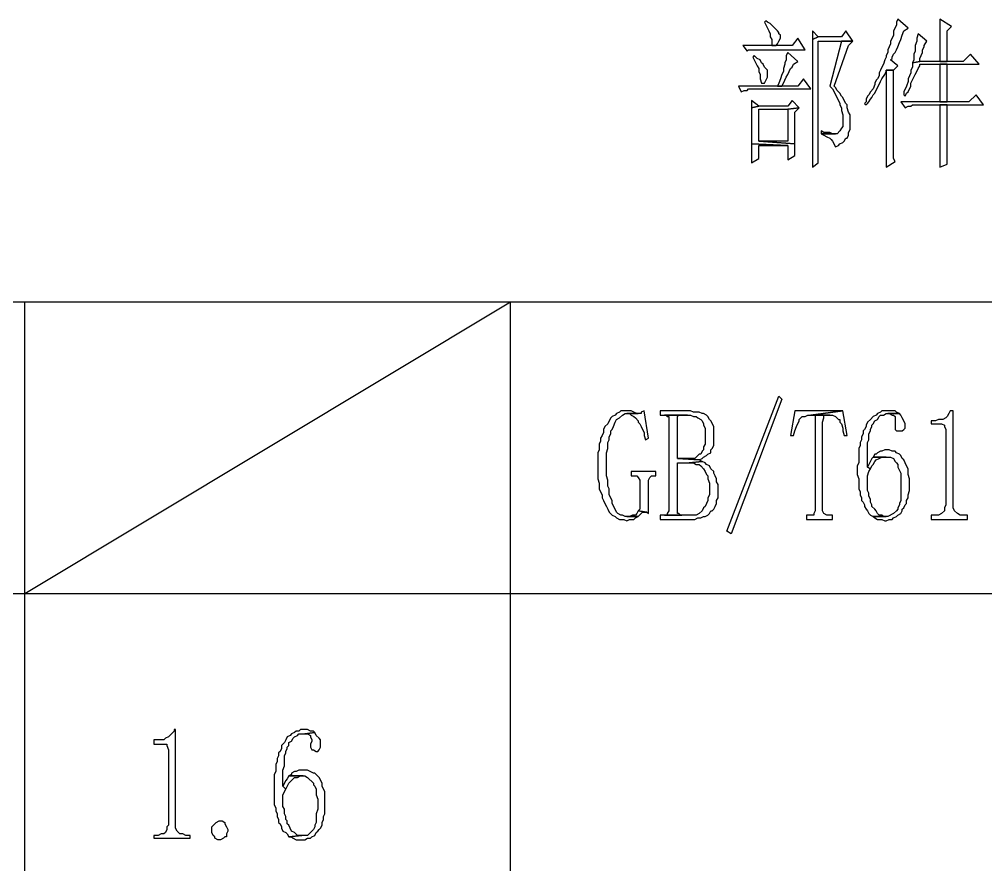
# Model space of a CAD drawing. Extents: x -15.4 to 0.8, y 0.3 to 11.8.
# Drawn here: x -1.066 to -0.511, y 2.351 to 2.837 of the extents above; entities that cross this region are included whole.
import ezdxf

# ---------------------------------------------------------------- set-up
doc = ezdxf.new("R2010")
doc.units = 0
doc.header["$MEASUREMENT"] = 0
doc.linetypes.add('AUSGEZOGEN', pattern=[0])
doc.layers.get('0').update_dxf_attribs({"linetype": 'AUSGEZOGEN'})

msp = doc.modelspace()

# ---------------------------------------------------------------- linework, layer by layer
for points in [[(-0.63711, 2.83606), (-0.63795, 2.83523), (-0.63795, 2.83523), (-0.63545, 2.83023), (-0.63545, 2.83023), (-0.63461, 2.82856), (-0.63461, 2.82856), (-0.63461, 2.8269), (-0.63461, 2.8269), (-0.63378, 2.82523), (-0.63378, 2.82523), (-0.63378, 2.8219), (-0.63378, 2.8219), (-0.63128, 2.8219), (-0.63128, 2.8219), (-0.63045, 2.82273), (-0.63045, 2.82273), (-0.62961, 2.8244), (-0.62961, 2.8244), (-0.62878, 2.82606), (-0.62878, 2.82606), (-0.62878, 2.82773), (-0.62878, 2.82773), (-0.62961, 2.82856), (-0.62961, 2.82856), (-0.62961, 2.8294), (-0.62961, 2.8294), (-0.63045, 2.83023), (-0.63045, 2.83023), (-0.63295, 2.83273), (-0.63295, 2.83273), (-0.63461, 2.8344), (-0.63461, 2.8344), (-0.63628, 2.83523), (-0.63711, 2.83606)], [(-0.56128, 2.8369), (-0.56211, 2.83523), (-0.56211, 2.83523), (-0.56211, 2.83356), (-0.56211, 2.83356), (-0.56378, 2.83023), (-0.56378, 2.83023), (-0.56378, 2.82773), (-0.56378, 2.82773), (-0.56461, 2.82606), (-0.56461, 2.82606), (-0.56545, 2.8244), (-0.56545, 2.8244), (-0.56545, 2.82273), (-0.56545, 2.82273), (-0.56628, 2.82106), (-0.56628, 2.82106), (-0.56711, 2.8194), (-0.56711, 2.8194), (-0.56711, 2.81773), (-0.56711, 2.81773), (-0.56795, 2.81606), (-0.56795, 2.81606), (-0.56795, 2.81523), (-0.56795, 2.81523), (-0.56878, 2.81356), (-0.56878, 2.81356), (-0.56961, 2.81106), (-0.56961, 2.81106), (-0.57045, 2.8094), (-0.57045, 2.8094), (-0.57128, 2.80773), (-0.57128, 2.80773), (-0.57211, 2.80606), (-0.57211, 2.80606), (-0.57211, 2.8044), (-0.57211, 2.8044), (-0.57295, 2.80273), (-0.57295, 2.80273), (-0.57378, 2.8019), (-0.57378, 2.8019), (-0.57461, 2.80023), (-0.57461, 2.80023), (-0.57461, 2.7994), (-0.57461, 2.7994), (-0.57545, 2.7969), (-0.57545, 2.7969), (-0.57711, 2.79523), (-0.57711, 2.79523), (-0.57795, 2.79356), (-0.57795, 2.79356), (-0.57878, 2.79273), (-0.57878, 2.79273), (-0.57961, 2.79106), (-0.57961, 2.79106), (-0.57961, 2.7894), (-0.57961, 2.7894), (-0.58045, 2.78856), (-0.58045, 2.78856), (-0.57961, 2.78773), (-0.57961, 2.78773), (-0.57878, 2.78856), (-0.57878, 2.78856), (-0.57795, 2.7894), (-0.57795, 2.7894), (-0.57711, 2.79106), (-0.57711, 2.79106), (-0.57628, 2.7919), (-0.57628, 2.7919), (-0.57545, 2.79356), (-0.57545, 2.79356), (-0.57461, 2.7944), (-0.57461, 2.7944), (-0.57295, 2.79773), (-0.57295, 2.79773), (-0.57211, 2.7994), (-0.57211, 2.7994), (-0.57128, 2.80106), (-0.57128, 2.80106), (-0.57045, 2.80273), (-0.57045, 2.80273), (-0.56878, 2.80523), (-0.56878, 2.80523), (-0.56795, 2.8069), (-0.56795, 2.8069), (-0.56795, 2.80773), (-0.56795, 2.80773), (-0.56378, 2.80773), (-0.56378, 2.80773), (-0.56128, 2.81023), (-0.56128, 2.81023), (-0.56545, 2.81356), (-0.56545, 2.81356), (-0.56461, 2.8144), (-0.56461, 2.8144), (-0.56461, 2.81523), (-0.56461, 2.81523), (-0.56378, 2.8169), (-0.56378, 2.8169), (-0.56295, 2.81773), (-0.56295, 2.81773), (-0.56211, 2.8194), (-0.56211, 2.8194), (-0.56128, 2.82106), (-0.56128, 2.82106), (-0.56045, 2.82356), (-0.56045, 2.82356), (-0.55961, 2.82523), (-0.55961, 2.82523), (-0.55878, 2.82773), (-0.55878, 2.82773), (-0.55795, 2.83023), (-0.55795, 2.83023), (-0.55545, 2.8319), (-0.56128, 2.8369)], [(-0.53711, 2.8369), (-0.53711, 2.81273), (-0.53711, 2.81273), (-0.53295, 2.81273), (-0.53295, 2.81273), (-0.53295, 2.83023), (-0.53295, 2.83023), (-0.53045, 2.83273), (-0.53711, 2.8369)], [(-0.61878, 2.82606), (-0.62211, 2.8219), (-0.62211, 2.8219), (-0.65045, 2.8219), (-0.65045, 2.8219), (-0.64795, 2.81856), (-0.64795, 2.81856), (-0.64711, 2.8194), (-0.64711, 2.8194), (-0.61461, 2.8194), (-0.61878, 2.82606)], [(-0.59128, 2.83023), (-0.59378, 2.8269), (-0.59378, 2.8269), (-0.60711, 2.8269), (-0.60711, 2.8269), (-0.61045, 2.82523), (-0.61045, 2.82523), (-0.61045, 2.7519), (-0.61045, 2.7519), (-0.60711, 2.7544), (-0.60711, 2.7544), (-0.60711, 2.8244), (-0.60711, 2.8244), (-0.58711, 2.8244), (-0.59128, 2.83023)], [(-0.61045, 2.83023), (-0.61045, 2.82523), (-0.61045, 2.82523), (-0.60711, 2.8269), (-0.61045, 2.83023)], [(-0.54961, 2.82856), (-0.55045, 2.82606), (-0.55045, 2.82606), (-0.55045, 2.8244), (-0.55045, 2.8244), (-0.55128, 2.8219), (-0.55128, 2.8219), (-0.55128, 2.81856), (-0.55128, 2.81856), (-0.55211, 2.8169), (-0.55211, 2.8169), (-0.55211, 2.81356), (-0.55211, 2.81356), (-0.55295, 2.8119), (-0.55295, 2.8119), (-0.54878, 2.81273), (-0.54878, 2.81273), (-0.54878, 2.8144), (-0.54878, 2.8144), (-0.54795, 2.81606), (-0.54795, 2.81606), (-0.54711, 2.81773), (-0.54711, 2.81773), (-0.54711, 2.8194), (-0.54711, 2.8194), (-0.54628, 2.82106), (-0.54628, 2.82106), (-0.54628, 2.8219), (-0.54628, 2.8219), (-0.54461, 2.8244), (-0.54961, 2.82856)], [(-0.58711, 2.8244), (-0.59378, 2.8244), (-0.59378, 2.8244), (-0.60045, 2.79856), (-0.60045, 2.79856), (-0.59878, 2.7969), (-0.59878, 2.7969), (-0.59795, 2.79523), (-0.59795, 2.79523), (-0.59711, 2.79356), (-0.59711, 2.79356), (-0.59545, 2.79023), (-0.59545, 2.79023), (-0.59461, 2.78856), (-0.59461, 2.78856), (-0.59461, 2.78773), (-0.59461, 2.78773), (-0.59378, 2.78606), (-0.59378, 2.78606), (-0.59378, 2.7844), (-0.59378, 2.7844), (-0.59295, 2.7819), (-0.59295, 2.7819), (-0.59295, 2.77523), (-0.59295, 2.77523), (-0.59378, 2.7744), (-0.59378, 2.7744), (-0.59461, 2.77273), (-0.59461, 2.77273), (-0.59628, 2.77106), (-0.59628, 2.77106), (-0.60545, 2.77106), (-0.60545, 2.77106), (-0.60378, 2.77023), (-0.60378, 2.77023), (-0.60211, 2.7694), (-0.60211, 2.7694), (-0.60045, 2.76856), (-0.60045, 2.76856), (-0.59961, 2.76773), (-0.59961, 2.76773), (-0.59878, 2.7669), (-0.59878, 2.7669), (-0.59711, 2.76356), (-0.59711, 2.76356), (-0.59545, 2.7644), (-0.59545, 2.7644), (-0.59461, 2.76523), (-0.59461, 2.76523), (-0.59295, 2.76606), (-0.59295, 2.76606), (-0.59211, 2.7669), (-0.59211, 2.7669), (-0.59128, 2.76856), (-0.59128, 2.76856), (-0.59045, 2.76856), (-0.59045, 2.76856), (-0.58961, 2.77023), (-0.58961, 2.77023), (-0.58961, 2.7719), (-0.58961, 2.7719), (-0.58878, 2.77356), (-0.58878, 2.77356), (-0.58878, 2.7819), (-0.58878, 2.7819), (-0.58961, 2.78356), (-0.58961, 2.78356), (-0.59045, 2.78606), (-0.59045, 2.78606), (-0.59045, 2.78773), (-0.59045, 2.78773), (-0.59128, 2.78856), (-0.59128, 2.78856), (-0.59211, 2.79023), (-0.59211, 2.79023), (-0.59295, 2.7919), (-0.59295, 2.7919), (-0.59378, 2.79273), (-0.59378, 2.79273), (-0.59461, 2.7944), (-0.59461, 2.7944), (-0.59628, 2.79606), (-0.59628, 2.79606), (-0.59711, 2.79773), (-0.59711, 2.79773), (-0.59795, 2.79856), (-0.59795, 2.79856), (-0.58961, 2.8219), (-0.58711, 2.8244)], [(-0.64378, 2.81606), (-0.64461, 2.81523), (-0.64461, 2.81523), (-0.64378, 2.81356), (-0.64378, 2.81356), (-0.64211, 2.81023), (-0.64211, 2.81023), (-0.64128, 2.80856), (-0.64128, 2.80856), (-0.64128, 2.8069), (-0.64128, 2.8069), (-0.64045, 2.80523), (-0.64045, 2.80523), (-0.64045, 2.80273), (-0.64045, 2.80273), (-0.63961, 2.80023), (-0.63961, 2.80023), (-0.63795, 2.80023), (-0.63795, 2.80023), (-0.63628, 2.80356), (-0.63628, 2.80356), (-0.63628, 2.80773), (-0.63628, 2.80773), (-0.63711, 2.80856), (-0.63711, 2.80856), (-0.63795, 2.8094), (-0.63795, 2.8094), (-0.63878, 2.81106), (-0.63878, 2.81106), (-0.63961, 2.8119), (-0.63961, 2.8119), (-0.64045, 2.81356), (-0.64045, 2.81356), (-0.64211, 2.8144), (-0.64378, 2.81606)], [(-0.62461, 2.81773), (-0.62545, 2.81606), (-0.62545, 2.81606), (-0.62545, 2.81356), (-0.62545, 2.81356), (-0.62628, 2.8119), (-0.62628, 2.8119), (-0.62628, 2.81106), (-0.62628, 2.81106), (-0.62711, 2.80856), (-0.62711, 2.80856), (-0.62711, 2.8069), (-0.62711, 2.8069), (-0.62795, 2.80523), (-0.62795, 2.80523), (-0.62878, 2.80273), (-0.62878, 2.80273), (-0.62961, 2.80023), (-0.62961, 2.80023), (-0.63045, 2.79856), (-0.63045, 2.79856), (-0.62795, 2.79856), (-0.62795, 2.79856), (-0.62711, 2.80023), (-0.62711, 2.80023), (-0.62545, 2.80356), (-0.62545, 2.80356), (-0.62461, 2.80523), (-0.62461, 2.80523), (-0.62378, 2.8069), (-0.62378, 2.8069), (-0.62295, 2.80856), (-0.62295, 2.80856), (-0.62211, 2.8094), (-0.62211, 2.8094), (-0.62128, 2.81106), (-0.62128, 2.81106), (-0.61878, 2.81273), (-0.62461, 2.81773)], [(-0.51961, 2.8169), (-0.52378, 2.81273), (-0.52378, 2.81273), (-0.54878, 2.81273), (-0.54878, 2.81273), (-0.55295, 2.8119), (-0.55295, 2.8119), (-0.55295, 2.8094), (-0.55295, 2.8094), (-0.55378, 2.80773), (-0.55378, 2.80773), (-0.55378, 2.80606), (-0.55378, 2.80606), (-0.55461, 2.8044), (-0.55461, 2.8044), (-0.55545, 2.80273), (-0.55545, 2.80273), (-0.55545, 2.80106), (-0.55545, 2.80106), (-0.55628, 2.79856), (-0.55628, 2.79856), (-0.55795, 2.79523), (-0.55795, 2.79523), (-0.55795, 2.79356), (-0.55795, 2.79356), (-0.55711, 2.79273), (-0.55711, 2.79273), (-0.55628, 2.7944), (-0.55628, 2.7944), (-0.55545, 2.79523), (-0.55545, 2.79523), (-0.55378, 2.79856), (-0.55378, 2.79856), (-0.55378, 2.80023), (-0.55378, 2.80023), (-0.55211, 2.80356), (-0.55211, 2.80356), (-0.55128, 2.80523), (-0.55128, 2.80523), (-0.55045, 2.8069), (-0.55045, 2.8069), (-0.54961, 2.80856), (-0.54961, 2.80856), (-0.54878, 2.81023), (-0.54878, 2.81023), (-0.54878, 2.81106), (-0.54878, 2.81106), (-0.51461, 2.81106), (-0.51961, 2.8169)], [(-0.53295, 2.7894), (-0.53295, 2.81106), (-0.53295, 2.81106), (-0.53711, 2.81106), (-0.53711, 2.81106), (-0.53711, 2.7894), (-0.53711, 2.7894), (-0.53295, 2.7894), (-0.53295, 2.7894)], [(-0.56378, 2.80773), (-0.56795, 2.80773), (-0.56795, 2.80773), (-0.56795, 2.7519), (-0.56795, 2.7519), (-0.56295, 2.75523), (-0.56295, 2.75523), (-0.56378, 2.7569), (-0.56378, 2.7569), (-0.56378, 2.77023), (-0.56378, 2.80773)], [(-0.61545, 2.80273), (-0.61878, 2.79856), (-0.61878, 2.79856), (-0.65295, 2.79856), (-0.65295, 2.79856), (-0.65128, 2.79523), (-0.65128, 2.79523), (-0.64961, 2.79606), (-0.64961, 2.79606), (-0.64795, 2.79606), (-0.64795, 2.79606), (-0.64711, 2.7969), (-0.64711, 2.7969), (-0.61128, 2.7969), (-0.61545, 2.80273)], [(-0.51628, 2.79356), (-0.52045, 2.7894), (-0.52045, 2.7894), (-0.55961, 2.7894), (-0.55961, 2.7894), (-0.55711, 2.78606), (-0.55711, 2.78606), (-0.55545, 2.7869), (-0.55545, 2.7869), (-0.55378, 2.7869), (-0.55378, 2.7869), (-0.55295, 2.78773), (-0.55295, 2.78773), (-0.51211, 2.78773), (-0.51628, 2.79356)], [(-0.64545, 2.79023), (-0.64545, 2.78606), (-0.64545, 2.78606), (-0.64128, 2.7869), (-0.64545, 2.79023)], [(-0.62211, 2.79023), (-0.62461, 2.7869), (-0.62461, 2.7869), (-0.64128, 2.7869), (-0.64128, 2.7869), (-0.64545, 2.78606), (-0.64545, 2.78606), (-0.64545, 2.76523), (-0.64545, 2.76523), (-0.62461, 2.7644), (-0.62461, 2.7644), (-0.62461, 2.75606), (-0.62461, 2.75606), (-0.62045, 2.75856), (-0.62045, 2.75856), (-0.62045, 2.76523), (-0.62045, 2.76523), (-0.64128, 2.7669), (-0.64128, 2.7669), (-0.64128, 2.78523), (-0.64128, 2.78523), (-0.62461, 2.78523), (-0.62461, 2.78523), (-0.61795, 2.78606), (-0.62211, 2.79023)], [(-0.53295, 2.78773), (-0.53711, 2.78773), (-0.53711, 2.78773), (-0.53711, 2.7519), (-0.53711, 2.7519), (-0.53295, 2.75356), (-0.53295, 2.75356), (-0.53295, 2.7869), (-0.53295, 2.78773)], [(-0.61795, 2.78606), (-0.62461, 2.78523), (-0.62461, 2.78523), (-0.62461, 2.7669), (-0.62461, 2.7669), (-0.64128, 2.7669), (-0.64128, 2.7669), (-0.62045, 2.76523), (-0.62045, 2.76523), (-0.62045, 2.78356), (-0.61795, 2.78606)], [(-0.60545, 2.77273), (-0.60545, 2.77106), (-0.60545, 2.77106), (-0.59711, 2.77106), (-0.59711, 2.77106), (-0.59878, 2.77106), (-0.59878, 2.77106), (-0.60045, 2.7719), (-0.60045, 2.7719), (-0.60378, 2.7719), (-0.60545, 2.77273)], [(-0.64545, 2.76523), (-0.64545, 2.7544), (-0.64545, 2.7544), (-0.64128, 2.7569), (-0.64128, 2.7569), (-0.64128, 2.7644), (-0.64128, 2.7644), (-0.62461, 2.7644), (-0.64545, 2.76523)], [(-3.26878, 2.6744), (0.08122, 2.6744)], [(-1.06295, 2.5069), (-0.78378, 2.6744)], [(-1.06295, 1.3344), (-1.06295, 2.6744)], [(-0.78378, 1.3344), (-0.78378, 2.6744)], [(-0.65711, 2.54106), (-0.65961, 2.54273), (-0.65961, 2.54273), (-0.62961, 2.62023), (-0.62961, 2.62023), (-0.62795, 2.61856), (-0.62795, 2.61856), (-0.65711, 2.54106), (-0.65711, 2.54106)], [(-0.71711, 2.6119), (-0.72045, 2.6119), (-0.72045, 2.6119), (-0.72128, 2.61106), (-0.72128, 2.61106), (-0.72295, 2.61023), (-0.72295, 2.61023), (-0.72378, 2.6094), (-0.72378, 2.6094), (-0.72545, 2.60856), (-0.72545, 2.60856), (-0.72628, 2.60773), (-0.72628, 2.60773), (-0.72711, 2.60606), (-0.72711, 2.60606), (-0.72795, 2.6044), (-0.72795, 2.6044), (-0.72961, 2.60273), (-0.72961, 2.60273), (-0.73045, 2.60106), (-0.73045, 2.60106), (-0.73045, 2.5994), (-0.73045, 2.5994), (-0.73128, 2.59773), (-0.73128, 2.59773), (-0.73211, 2.59606), (-0.73211, 2.59606), (-0.73211, 2.5944), (-0.73211, 2.5944), (-0.73295, 2.59273), (-0.73295, 2.59273), (-0.73295, 2.5894), (-0.73295, 2.5894), (-0.73378, 2.58773), (-0.73378, 2.58773), (-0.73378, 2.57273), (-0.73378, 2.57273), (-0.73295, 2.57023), (-0.73295, 2.57023), (-0.73295, 2.5669), (-0.73295, 2.5669), (-0.73211, 2.56523), (-0.73211, 2.56523), (-0.73128, 2.56356), (-0.73128, 2.56356), (-0.73128, 2.5619), (-0.73128, 2.5619), (-0.73045, 2.56023), (-0.73045, 2.56023), (-0.72961, 2.55856), (-0.72961, 2.55856), (-0.72878, 2.5569), (-0.72878, 2.5569), (-0.72795, 2.55523), (-0.72795, 2.55523), (-0.72711, 2.55356), (-0.72711, 2.55356), (-0.72545, 2.5519), (-0.72545, 2.5519), (-0.72378, 2.55106), (-0.72378, 2.55106), (-0.72295, 2.55023), (-0.72295, 2.55023), (-0.72128, 2.5494), (-0.72128, 2.5494), (-0.71878, 2.5494), (-0.71878, 2.5494), (-0.71711, 2.54856), (-0.71711, 2.54856), (-0.71545, 2.5494), (-0.71545, 2.5494), (-0.71295, 2.5494), (-0.71295, 2.5494), (-0.71211, 2.55023), (-0.71211, 2.55023), (-0.71045, 2.55106), (-0.71045, 2.55106), (-0.71795, 2.55106), (-0.71795, 2.55106), (-0.71961, 2.5519), (-0.71961, 2.5519), (-0.72045, 2.5519), (-0.72045, 2.5519), (-0.72211, 2.55273), (-0.72211, 2.55273), (-0.72295, 2.55356), (-0.72295, 2.55356), (-0.72378, 2.55523), (-0.72378, 2.55523), (-0.72545, 2.55856), (-0.72545, 2.55856), (-0.72545, 2.56023), (-0.72545, 2.56023), (-0.72711, 2.56356), (-0.72711, 2.56356), (-0.72711, 2.5669), (-0.72711, 2.5669), (-0.72795, 2.56856), (-0.72795, 2.56856), (-0.72795, 2.5719), (-0.72795, 2.5719), (-0.72878, 2.5744), (-0.72878, 2.5744), (-0.72878, 2.58773), (-0.72878, 2.58773), (-0.72795, 2.59023), (-0.72795, 2.59023), (-0.72795, 2.59356), (-0.72795, 2.59356), (-0.72711, 2.59523), (-0.72711, 2.59523), (-0.72711, 2.5969), (-0.72711, 2.5969), (-0.72628, 2.59856), (-0.72628, 2.59856), (-0.72628, 2.60023), (-0.72628, 2.60023), (-0.72545, 2.60106), (-0.72545, 2.60106), (-0.72461, 2.60273), (-0.72461, 2.60273), (-0.72378, 2.60523), (-0.72378, 2.60523), (-0.72295, 2.6069), (-0.72295, 2.6069), (-0.72128, 2.60773), (-0.72128, 2.60773), (-0.71961, 2.6094), (-0.71961, 2.6094), (-0.71795, 2.61023), (-0.71795, 2.61023), (-0.71045, 2.61023), (-0.71045, 2.61023), (-0.71128, 2.61023), (-0.71128, 2.61023), (-0.71295, 2.61106), (-0.71295, 2.61106), (-0.71461, 2.6119), (-0.71461, 2.6119), (-0.71545, 2.6119), (-0.71711, 2.6119)], [(-0.70711, 2.6119), (-0.70878, 2.61106), (-0.70878, 2.61106), (-0.70878, 2.61023), (-0.70878, 2.61023), (-0.71711, 2.61023), (-0.71711, 2.61023), (-0.71545, 2.61023), (-0.71545, 2.61023), (-0.71461, 2.6094), (-0.71461, 2.6094), (-0.71295, 2.60856), (-0.71295, 2.60856), (-0.71211, 2.60773), (-0.71211, 2.60773), (-0.71045, 2.60606), (-0.71045, 2.60606), (-0.71045, 2.60523), (-0.71045, 2.60523), (-0.70961, 2.6044), (-0.70961, 2.6044), (-0.70878, 2.60273), (-0.70878, 2.60273), (-0.70795, 2.60106), (-0.70795, 2.60106), (-0.70711, 2.5994), (-0.70711, 2.5994), (-0.70711, 2.59773), (-0.70711, 2.59773), (-0.70628, 2.59523), (-0.70628, 2.59523), (-0.70461, 2.59606), (-0.70711, 2.6119)], [(-0.68045, 2.6119), (-0.69795, 2.6119), (-0.69795, 2.6119), (-0.69795, 2.6094), (-0.69795, 2.6094), (-0.68045, 2.6094), (-0.68045, 2.6094), (-0.67878, 2.60856), (-0.67878, 2.60856), (-0.67711, 2.60856), (-0.67711, 2.60856), (-0.67628, 2.60773), (-0.67628, 2.60773), (-0.67461, 2.6069), (-0.67461, 2.6069), (-0.67378, 2.60606), (-0.67378, 2.60606), (-0.67295, 2.6044), (-0.67295, 2.6044), (-0.67295, 2.60356), (-0.67295, 2.60356), (-0.67211, 2.6019), (-0.67211, 2.6019), (-0.67211, 2.59273), (-0.67211, 2.59273), (-0.67295, 2.59106), (-0.67295, 2.59106), (-0.67295, 2.5894), (-0.67295, 2.5894), (-0.67378, 2.58856), (-0.67378, 2.58856), (-0.67461, 2.5869), (-0.67461, 2.5869), (-0.67545, 2.5869), (-0.67545, 2.5869), (-0.67711, 2.58523), (-0.67711, 2.58523), (-0.67795, 2.5844), (-0.67795, 2.5844), (-0.68795, 2.5844), (-0.68795, 2.5844), (-0.67545, 2.58356), (-0.67545, 2.58356), (-0.67378, 2.5844), (-0.67378, 2.5844), (-0.67295, 2.58523), (-0.67295, 2.58523), (-0.67128, 2.58606), (-0.67128, 2.58606), (-0.67045, 2.5869), (-0.67045, 2.5869), (-0.66878, 2.58773), (-0.66878, 2.58773), (-0.66878, 2.5894), (-0.66878, 2.5894), (-0.66795, 2.59023), (-0.66795, 2.59023), (-0.66711, 2.5919), (-0.66711, 2.5919), (-0.66711, 2.60273), (-0.66711, 2.60273), (-0.66878, 2.60606), (-0.66878, 2.60606), (-0.66961, 2.6069), (-0.66961, 2.6069), (-0.67045, 2.60856), (-0.67045, 2.60856), (-0.67128, 2.6094), (-0.67128, 2.6094), (-0.67295, 2.61023), (-0.67295, 2.61023), (-0.67378, 2.61023), (-0.67378, 2.61023), (-0.67545, 2.61106), (-0.67545, 2.61106), (-0.67878, 2.61106), (-0.68045, 2.6119)], [(-0.59295, 2.6119), (-0.62045, 2.6119), (-0.62045, 2.6119), (-0.62295, 2.59773), (-0.62295, 2.59773), (-0.62128, 2.59773), (-0.62128, 2.59773), (-0.62045, 2.60023), (-0.62045, 2.60023), (-0.61961, 2.60273), (-0.61961, 2.60273), (-0.61795, 2.60606), (-0.61795, 2.60606), (-0.61795, 2.6069), (-0.61795, 2.6069), (-0.61628, 2.60856), (-0.61628, 2.60856), (-0.61461, 2.60856), (-0.61461, 2.60856), (-0.61295, 2.6094), (-0.61295, 2.6094), (-0.61128, 2.6094), (-0.59295, 2.6119)], [(-0.59295, 2.6119), (-0.61128, 2.6094), (-0.61128, 2.6094), (-0.59878, 2.6094), (-0.59878, 2.6094), (-0.59711, 2.60856), (-0.59711, 2.60856), (-0.59545, 2.6069), (-0.59545, 2.6069), (-0.59461, 2.6069), (-0.59461, 2.6069), (-0.59461, 2.60523), (-0.59461, 2.60523), (-0.59378, 2.6044), (-0.59378, 2.6044), (-0.59295, 2.6019), (-0.59295, 2.6019), (-0.59295, 2.60023), (-0.59295, 2.60023), (-0.59211, 2.59773), (-0.59211, 2.59773), (-0.59045, 2.59773), (-0.59295, 2.6119)], [(-0.56628, 2.6119), (-0.57045, 2.6119), (-0.57045, 2.6119), (-0.57128, 2.61106), (-0.57128, 2.61106), (-0.57295, 2.61023), (-0.57295, 2.61023), (-0.57378, 2.6094), (-0.57378, 2.6094), (-0.57545, 2.60856), (-0.57545, 2.60856), (-0.57711, 2.6069), (-0.57711, 2.6069), (-0.57878, 2.60523), (-0.57878, 2.60523), (-0.57961, 2.60356), (-0.57961, 2.60356), (-0.57961, 2.60273), (-0.57961, 2.60273), (-0.58045, 2.60106), (-0.58045, 2.60106), (-0.58128, 2.60023), (-0.58128, 2.60023), (-0.58128, 2.59856), (-0.58128, 2.59856), (-0.58211, 2.5969), (-0.58211, 2.5969), (-0.58211, 2.59523), (-0.58211, 2.59523), (-0.58295, 2.59356), (-0.58295, 2.59356), (-0.58295, 2.5919), (-0.58295, 2.5919), (-0.58378, 2.59023), (-0.58378, 2.59023), (-0.58378, 2.5819), (-0.58378, 2.5819), (-0.58461, 2.58023), (-0.58461, 2.58023), (-0.58461, 2.57523), (-0.58461, 2.57523), (-0.58378, 2.57273), (-0.58378, 2.57273), (-0.58378, 2.5669), (-0.58378, 2.5669), (-0.58295, 2.56523), (-0.58295, 2.56523), (-0.58295, 2.56356), (-0.58295, 2.56356), (-0.58211, 2.5619), (-0.58211, 2.5619), (-0.58211, 2.56023), (-0.58211, 2.56023), (-0.58128, 2.5594), (-0.58128, 2.5594), (-0.58045, 2.55773), (-0.58045, 2.55773), (-0.58045, 2.5569), (-0.58045, 2.5569), (-0.57961, 2.55523), (-0.57961, 2.55523), (-0.57878, 2.5544), (-0.57878, 2.5544), (-0.57795, 2.55273), (-0.57795, 2.55273), (-0.57711, 2.5519), (-0.57711, 2.5519), (-0.57545, 2.55106), (-0.57545, 2.55106), (-0.56795, 2.55106), (-0.56795, 2.55106), (-0.56961, 2.55106), (-0.56961, 2.55106), (-0.57045, 2.5519), (-0.57045, 2.5519), (-0.57211, 2.5519), (-0.57211, 2.5519), (-0.57295, 2.55273), (-0.57295, 2.55273), (-0.57378, 2.5544), (-0.57378, 2.5544), (-0.57461, 2.55523), (-0.57461, 2.55523), (-0.57628, 2.5569), (-0.57628, 2.5569), (-0.57628, 2.55773), (-0.57628, 2.55773), (-0.57711, 2.5594), (-0.57711, 2.5594), (-0.57711, 2.56106), (-0.57711, 2.56106), (-0.57795, 2.56273), (-0.57795, 2.56273), (-0.57795, 2.5644), (-0.57795, 2.5644), (-0.57878, 2.56606), (-0.57878, 2.56606), (-0.57878, 2.5744), (-0.57878, 2.5744), (-0.57795, 2.5769), (-0.57795, 2.5769), (-0.57711, 2.57856), (-0.57711, 2.57856), (-0.57878, 2.5794), (-0.57878, 2.5794), (-0.57878, 2.59356), (-0.57878, 2.59356), (-0.57795, 2.59523), (-0.57795, 2.59523), (-0.57795, 2.59856), (-0.57795, 2.59856), (-0.57711, 2.60023), (-0.57711, 2.60023), (-0.57711, 2.60106), (-0.57711, 2.60106), (-0.57628, 2.60273), (-0.57628, 2.60273), (-0.57628, 2.60356), (-0.57628, 2.60356), (-0.57545, 2.6044), (-0.57545, 2.6044), (-0.57461, 2.60606), (-0.57461, 2.60606), (-0.57295, 2.6069), (-0.57295, 2.6069), (-0.57211, 2.60856), (-0.57211, 2.60856), (-0.57128, 2.6094), (-0.57128, 2.6094), (-0.56961, 2.6094), (-0.56961, 2.6094), (-0.56795, 2.61023), (-0.56795, 2.61023), (-0.56045, 2.61023), (-0.56045, 2.61023), (-0.56211, 2.61106), (-0.56211, 2.61106), (-0.56295, 2.6119), (-0.56295, 2.6119), (-0.56461, 2.6119), (-0.56628, 2.6119)], [(-0.56045, 2.61023), (-0.56711, 2.61023), (-0.56711, 2.61023), (-0.56628, 2.61023), (-0.56628, 2.61023), (-0.56461, 2.6094), (-0.56461, 2.6094), (-0.56378, 2.6094), (-0.56378, 2.6094), (-0.56295, 2.60856), (-0.56295, 2.60856), (-0.56295, 2.60106), (-0.56295, 2.60106), (-0.56211, 2.60023), (-0.56211, 2.60023), (-0.55878, 2.60023), (-0.55878, 2.60023), (-0.55795, 2.60106), (-0.55795, 2.60106), (-0.55711, 2.6019), (-0.55711, 2.6019), (-0.55711, 2.6044), (-0.55711, 2.6044), (-0.55795, 2.60606), (-0.55795, 2.60606), (-0.55878, 2.60773), (-0.55878, 2.60773), (-0.55961, 2.6094), (-0.56045, 2.61023)], [(-0.52961, 2.6119), (-0.53128, 2.6119), (-0.53128, 2.6119), (-0.53211, 2.61023), (-0.53211, 2.61023), (-0.53295, 2.60856), (-0.53295, 2.60856), (-0.53378, 2.60773), (-0.53378, 2.60773), (-0.53545, 2.6069), (-0.53545, 2.6069), (-0.53795, 2.6069), (-0.53795, 2.6069), (-0.53961, 2.60606), (-0.53961, 2.60606), (-0.54211, 2.60606), (-0.54211, 2.60606), (-0.54211, 2.6044), (-0.54211, 2.6044), (-0.53628, 2.6044), (-0.53628, 2.6044), (-0.53461, 2.60356), (-0.53461, 2.60356), (-0.53461, 2.60273), (-0.53461, 2.60273), (-0.53378, 2.60106), (-0.53378, 2.60106), (-0.53378, 2.55773), (-0.53378, 2.55773), (-0.53461, 2.55606), (-0.53461, 2.55606), (-0.53461, 2.5544), (-0.53461, 2.5544), (-0.53628, 2.55273), (-0.53628, 2.55273), (-0.53795, 2.5519), (-0.53795, 2.5519), (-0.54211, 2.5519), (-0.54211, 2.5519), (-0.54211, 2.5494), (-0.54211, 2.5494), (-0.52128, 2.5494), (-0.52128, 2.5494), (-0.52128, 2.5519), (-0.52128, 2.5519), (-0.52545, 2.5519), (-0.52545, 2.5519), (-0.52711, 2.55273), (-0.52711, 2.55273), (-0.52878, 2.5544), (-0.52878, 2.5544), (-0.52961, 2.55606), (-0.52961, 2.55606), (-0.52961, 2.55773), (-0.52961, 2.6119)], [(-0.69545, 2.6094), (-0.69461, 2.6094), (-0.69461, 2.6094), (-0.69378, 2.60856), (-0.69378, 2.60856), (-0.69295, 2.60856), (-0.69295, 2.60856), (-0.69295, 2.5544), (-0.69295, 2.5544), (-0.69378, 2.55273), (-0.69378, 2.55273), (-0.69378, 2.5519), (-0.69378, 2.5519), (-0.69545, 2.5519), (-0.69545, 2.5519), (-0.68545, 2.5519), (-0.68545, 2.5519), (-0.68628, 2.5519), (-0.68628, 2.5519), (-0.68711, 2.55273), (-0.68711, 2.55273), (-0.68795, 2.55273), (-0.68795, 2.55273), (-0.68795, 2.5819), (-0.68795, 2.5819), (-0.68128, 2.5819), (-0.68128, 2.5819), (-0.67378, 2.58273), (-0.67378, 2.58273), (-0.67545, 2.58356), (-0.67545, 2.58356), (-0.68795, 2.5844), (-0.68795, 2.5844), (-0.68795, 2.60856), (-0.68795, 2.60856), (-0.68711, 2.6094), (-0.68711, 2.6094), (-0.68211, 2.6094), (-0.69545, 2.6094)], [(-0.61128, 2.6094), (-0.60878, 2.6094), (-0.60878, 2.6094), (-0.60878, 2.5544), (-0.60878, 2.5544), (-0.60961, 2.55273), (-0.60961, 2.55273), (-0.60961, 2.5519), (-0.60961, 2.5519), (-0.61378, 2.5519), (-0.61378, 2.5519), (-0.61378, 2.5494), (-0.61378, 2.5494), (-0.59878, 2.5494), (-0.59878, 2.5494), (-0.59878, 2.5519), (-0.59878, 2.5519), (-0.60211, 2.5519), (-0.60211, 2.5519), (-0.60378, 2.55273), (-0.60378, 2.55273), (-0.60461, 2.5544), (-0.60461, 2.5544), (-0.60461, 2.60523), (-0.60461, 2.60523), (-0.60378, 2.60773), (-0.60378, 2.60773), (-0.60378, 2.6094), (-0.60378, 2.6094), (-0.60045, 2.6094), (-0.61128, 2.6094)], [(-0.56795, 2.5894), (-0.56878, 2.5894), (-0.56878, 2.5894), (-0.57045, 2.58856), (-0.57045, 2.58856), (-0.57128, 2.58856), (-0.57128, 2.58856), (-0.57295, 2.58773), (-0.57295, 2.58773), (-0.57378, 2.5869), (-0.57378, 2.5869), (-0.57461, 2.5869), (-0.57461, 2.5869), (-0.57545, 2.58523), (-0.57545, 2.58523), (-0.56545, 2.58523), (-0.56545, 2.58523), (-0.56378, 2.5844), (-0.56378, 2.5844), (-0.56295, 2.58273), (-0.56295, 2.58273), (-0.56211, 2.5819), (-0.56211, 2.5819), (-0.56128, 2.58106), (-0.56128, 2.58106), (-0.56128, 2.5794), (-0.56128, 2.5794), (-0.55961, 2.57606), (-0.55961, 2.57606), (-0.55961, 2.56023), (-0.55961, 2.56023), (-0.56045, 2.55856), (-0.56045, 2.55856), (-0.56045, 2.55773), (-0.56045, 2.55773), (-0.56128, 2.55606), (-0.56128, 2.55606), (-0.56128, 2.55523), (-0.56128, 2.55523), (-0.56211, 2.5544), (-0.56211, 2.5544), (-0.56378, 2.55273), (-0.56378, 2.55273), (-0.56711, 2.55106), (-0.56711, 2.55106), (-0.57545, 2.55106), (-0.57545, 2.55106), (-0.57461, 2.55023), (-0.57461, 2.55023), (-0.57295, 2.5494), (-0.57295, 2.5494), (-0.57045, 2.5494), (-0.57045, 2.5494), (-0.56878, 2.54856), (-0.56878, 2.54856), (-0.56795, 2.54856), (-0.56795, 2.54856), (-0.56628, 2.5494), (-0.56628, 2.5494), (-0.56461, 2.5494), (-0.56461, 2.5494), (-0.56378, 2.55023), (-0.56378, 2.55023), (-0.56211, 2.55106), (-0.56211, 2.55106), (-0.56128, 2.5519), (-0.56128, 2.5519), (-0.55961, 2.55273), (-0.55961, 2.55273), (-0.55878, 2.5544), (-0.55878, 2.5544), (-0.55878, 2.55523), (-0.55878, 2.55523), (-0.55795, 2.55606), (-0.55795, 2.55606), (-0.55711, 2.55773), (-0.55711, 2.55773), (-0.55628, 2.55856), (-0.55628, 2.55856), (-0.55628, 2.56023), (-0.55628, 2.56023), (-0.55545, 2.5619), (-0.55545, 2.5619), (-0.55545, 2.56356), (-0.55545, 2.56356), (-0.55461, 2.56606), (-0.55461, 2.56606), (-0.55461, 2.57273), (-0.55461, 2.57273), (-0.55545, 2.57523), (-0.55545, 2.57523), (-0.55545, 2.57856), (-0.55545, 2.57856), (-0.55628, 2.58023), (-0.55628, 2.58023), (-0.55711, 2.5819), (-0.55711, 2.5819), (-0.55795, 2.58356), (-0.55795, 2.58356), (-0.55878, 2.5844), (-0.55878, 2.5844), (-0.55961, 2.58606), (-0.55961, 2.58606), (-0.56045, 2.5869), (-0.56045, 2.5869), (-0.56211, 2.58773), (-0.56211, 2.58773), (-0.56295, 2.58856), (-0.56295, 2.58856), (-0.56461, 2.58856), (-0.56461, 2.58856), (-0.56628, 2.5894), (-0.56795, 2.5894)], [(-0.67378, 2.58273), (-0.68128, 2.5819), (-0.68128, 2.5819), (-0.67878, 2.5819), (-0.67878, 2.5819), (-0.67711, 2.58106), (-0.67711, 2.58106), (-0.67545, 2.58106), (-0.67545, 2.58106), (-0.67461, 2.58023), (-0.67461, 2.58023), (-0.67295, 2.57856), (-0.67295, 2.57856), (-0.67211, 2.5769), (-0.67211, 2.5769), (-0.67128, 2.57523), (-0.67128, 2.57523), (-0.67045, 2.5744), (-0.67045, 2.5744), (-0.67045, 2.57273), (-0.67045, 2.57273), (-0.66961, 2.57023), (-0.66961, 2.57023), (-0.66961, 2.56356), (-0.66961, 2.56356), (-0.67045, 2.5619), (-0.67045, 2.5619), (-0.67045, 2.56023), (-0.67045, 2.56023), (-0.67128, 2.55856), (-0.67128, 2.55856), (-0.67211, 2.5569), (-0.67211, 2.5569), (-0.67295, 2.55606), (-0.67295, 2.55606), (-0.67378, 2.5544), (-0.67378, 2.5544), (-0.67545, 2.55273), (-0.67545, 2.55273), (-0.67711, 2.5519), (-0.67711, 2.5519), (-0.69795, 2.5519), (-0.69795, 2.5519), (-0.69795, 2.5494), (-0.69795, 2.5494), (-0.67795, 2.5494), (-0.67795, 2.5494), (-0.67628, 2.55023), (-0.67628, 2.55023), (-0.67461, 2.55023), (-0.67461, 2.55023), (-0.67295, 2.55106), (-0.67295, 2.55106), (-0.67211, 2.55106), (-0.67211, 2.55106), (-0.67045, 2.5519), (-0.67045, 2.5519), (-0.66961, 2.55273), (-0.66961, 2.55273), (-0.66878, 2.5544), (-0.66878, 2.5544), (-0.66795, 2.5544), (-0.66795, 2.5544), (-0.66711, 2.55523), (-0.66711, 2.55523), (-0.66628, 2.5569), (-0.66628, 2.5569), (-0.66545, 2.55856), (-0.66545, 2.55856), (-0.66545, 2.56023), (-0.66545, 2.56023), (-0.66461, 2.5619), (-0.66461, 2.5619), (-0.66461, 2.5694), (-0.66461, 2.5694), (-0.66545, 2.57106), (-0.66545, 2.57106), (-0.66545, 2.57273), (-0.66545, 2.57273), (-0.66628, 2.5744), (-0.66628, 2.5744), (-0.66711, 2.57606), (-0.66711, 2.57606), (-0.66711, 2.5769), (-0.66711, 2.5769), (-0.66878, 2.57856), (-0.66878, 2.57856), (-0.66961, 2.58023), (-0.66961, 2.58023), (-0.67128, 2.58106), (-0.67128, 2.58106), (-0.67211, 2.5819), (-0.67378, 2.58273)], [(-0.57545, 2.58523), (-0.57628, 2.5844), (-0.57628, 2.5844), (-0.57795, 2.58106), (-0.57795, 2.58106), (-0.57878, 2.5794), (-0.57878, 2.5794), (-0.57711, 2.57856), (-0.57711, 2.57856), (-0.57628, 2.58023), (-0.57628, 2.58023), (-0.57545, 2.58106), (-0.57545, 2.58106), (-0.57461, 2.58273), (-0.57461, 2.58273), (-0.57378, 2.58356), (-0.57378, 2.58356), (-0.57211, 2.5844), (-0.57211, 2.5844), (-0.57045, 2.58523), (-0.57045, 2.58523), (-0.56795, 2.58523), (-0.57545, 2.58523)], [(-0.70045, 2.5769), (-0.71461, 2.5769), (-0.71461, 2.5769), (-0.71461, 2.5744), (-0.71461, 2.5744), (-0.71128, 2.5744), (-0.71128, 2.5744), (-0.71045, 2.57356), (-0.71045, 2.57356), (-0.70961, 2.5719), (-0.70961, 2.5719), (-0.70961, 2.55523), (-0.70961, 2.55523), (-0.71045, 2.5544), (-0.71045, 2.5544), (-0.70545, 2.55356), (-0.70545, 2.55356), (-0.70461, 2.55273), (-0.70461, 2.55273), (-0.70461, 2.5719), (-0.70461, 2.5719), (-0.70378, 2.57356), (-0.70378, 2.57356), (-0.70295, 2.5744), (-0.70295, 2.5744), (-0.70045, 2.5744), (-0.70045, 2.5769)], [(-0.71045, 2.5544), (-0.71128, 2.55273), (-0.71128, 2.55273), (-0.71211, 2.5519), (-0.71211, 2.5519), (-0.71378, 2.5519), (-0.71378, 2.5519), (-0.71545, 2.55106), (-0.71545, 2.55106), (-0.71711, 2.55106), (-0.71711, 2.55106), (-0.71045, 2.55106), (-0.71045, 2.55106), (-0.70795, 2.55356), (-0.70795, 2.55356), (-0.70545, 2.55356), (-0.71045, 2.5544)], [(-3.26878, 2.5069), (0.08122, 2.5069)], [(-0.97628, 2.42856), (-0.97711, 2.42856), (-0.97711, 2.42856), (-0.97711, 2.42773), (-0.97711, 2.42773), (-0.97795, 2.4269), (-0.97795, 2.4269), (-0.98045, 2.4244), (-0.98045, 2.4244), (-0.98211, 2.42356), (-0.98211, 2.42356), (-0.98295, 2.42273), (-0.98295, 2.42273), (-0.98878, 2.42273), (-0.98878, 2.42273), (-0.98878, 2.42023), (-0.98878, 2.42023), (-0.98128, 2.42023), (-0.98128, 2.42023), (-0.98128, 2.4194), (-0.98128, 2.4194), (-0.98045, 2.4169), (-0.98045, 2.4169), (-0.98045, 2.37356), (-0.98045, 2.37356), (-0.98128, 2.37273), (-0.98128, 2.37273), (-0.98128, 2.37106), (-0.98128, 2.37106), (-0.98211, 2.3694), (-0.98211, 2.3694), (-0.98295, 2.36856), (-0.98295, 2.36856), (-0.98461, 2.36856), (-0.98461, 2.36856), (-0.98628, 2.36773), (-0.98628, 2.36773), (-0.98878, 2.36773), (-0.98878, 2.36773), (-0.98878, 2.36606), (-0.98878, 2.36606), (-0.96795, 2.36606), (-0.96795, 2.36606), (-0.96795, 2.36773), (-0.96795, 2.36773), (-0.97045, 2.36773), (-0.97045, 2.36773), (-0.97211, 2.36856), (-0.97211, 2.36856), (-0.97378, 2.36856), (-0.97378, 2.36856), (-0.97461, 2.3694), (-0.97461, 2.3694), (-0.97545, 2.37023), (-0.97545, 2.37023), (-0.97628, 2.3719), (-0.97628, 2.3719), (-0.97628, 2.37356), (-0.97628, 2.42856)], [(-0.90211, 2.42856), (-0.90461, 2.42856), (-0.90461, 2.42856), (-0.90545, 2.42773), (-0.90545, 2.42773), (-0.90711, 2.42773), (-0.90711, 2.42773), (-0.90795, 2.4269), (-0.90795, 2.4269), (-0.90961, 2.42606), (-0.90961, 2.42606), (-0.91045, 2.42523), (-0.91045, 2.42523), (-0.91211, 2.4244), (-0.91211, 2.4244), (-0.91295, 2.42273), (-0.91295, 2.42273), (-0.91378, 2.42106), (-0.91378, 2.42106), (-0.91461, 2.42023), (-0.91461, 2.42023), (-0.91545, 2.4194), (-0.91545, 2.4194), (-0.91545, 2.41773), (-0.91545, 2.41773), (-0.91628, 2.41606), (-0.91628, 2.41606), (-0.91711, 2.41523), (-0.91711, 2.41523), (-0.91711, 2.41356), (-0.91711, 2.41356), (-0.91795, 2.4119), (-0.91795, 2.4119), (-0.91795, 2.41023), (-0.91795, 2.41023), (-0.91878, 2.40856), (-0.91878, 2.40856), (-0.91878, 2.4044), (-0.91878, 2.4044), (-0.91961, 2.40273), (-0.91961, 2.40273), (-0.91961, 2.38523), (-0.91961, 2.38523), (-0.91878, 2.38356), (-0.91878, 2.38356), (-0.91878, 2.3819), (-0.91878, 2.3819), (-0.91795, 2.38023), (-0.91795, 2.38023), (-0.91795, 2.37856), (-0.91795, 2.37856), (-0.91711, 2.3769), (-0.91711, 2.3769), (-0.91711, 2.37523), (-0.91711, 2.37523), (-0.91628, 2.3744), (-0.91628, 2.3744), (-0.91545, 2.37273), (-0.91545, 2.37273), (-0.91545, 2.3719), (-0.91545, 2.3719), (-0.91461, 2.37023), (-0.91461, 2.37023), (-0.91295, 2.3694), (-0.91295, 2.3694), (-0.91211, 2.36856), (-0.91211, 2.36856), (-0.91128, 2.3669), (-0.91128, 2.3669), (-0.90378, 2.36773), (-0.90378, 2.36773), (-0.90628, 2.36773), (-0.90628, 2.36773), (-0.90795, 2.3694), (-0.90795, 2.3694), (-0.90961, 2.37023), (-0.90961, 2.37023), (-0.91128, 2.37356), (-0.91128, 2.37356), (-0.91211, 2.3744), (-0.91211, 2.3744), (-0.91211, 2.37606), (-0.91211, 2.37606), (-0.91295, 2.3769), (-0.91295, 2.3769), (-0.91295, 2.37856), (-0.91295, 2.37856), (-0.91378, 2.38023), (-0.91378, 2.38023), (-0.91378, 2.38273), (-0.91378, 2.38273), (-0.91461, 2.3844), (-0.91461, 2.3844), (-0.91461, 2.39106), (-0.91461, 2.39106), (-0.91295, 2.3944), (-0.91295, 2.3944), (-0.91461, 2.39606), (-0.91461, 2.39606), (-0.91461, 2.40523), (-0.91461, 2.40523), (-0.91378, 2.40773), (-0.91378, 2.40773), (-0.91378, 2.41356), (-0.91378, 2.41356), (-0.91295, 2.41523), (-0.91295, 2.41523), (-0.91295, 2.41606), (-0.91295, 2.41606), (-0.91211, 2.41773), (-0.91211, 2.41773), (-0.91211, 2.41856), (-0.91211, 2.41856), (-0.91128, 2.4194), (-0.91128, 2.4194), (-0.91128, 2.42106), (-0.91128, 2.42106), (-0.90961, 2.4219), (-0.90961, 2.4219), (-0.90878, 2.42356), (-0.90878, 2.42356), (-0.90795, 2.4244), (-0.90795, 2.4244), (-0.90628, 2.42523), (-0.90628, 2.42523), (-0.90545, 2.42606), (-0.90545, 2.42606), (-0.90211, 2.42606), (-0.90211, 2.42606), (-0.89628, 2.4269), (-0.89628, 2.4269), (-0.89711, 2.42773), (-0.89711, 2.42773), (-0.89878, 2.42773), (-0.89878, 2.42773), (-0.90045, 2.42856), (-0.90211, 2.42856)], [(-0.89628, 2.4269), (-0.90211, 2.42606), (-0.90211, 2.42606), (-0.90045, 2.42606), (-0.90045, 2.42606), (-0.89878, 2.42523), (-0.89878, 2.42523), (-0.89878, 2.4244), (-0.89878, 2.4244), (-0.89795, 2.42273), (-0.89795, 2.42273), (-0.89795, 2.4219), (-0.89795, 2.4219), (-0.89878, 2.42023), (-0.89878, 2.42023), (-0.89878, 2.41856), (-0.89878, 2.41856), (-0.89795, 2.4169), (-0.89795, 2.4169), (-0.89711, 2.4169), (-0.89711, 2.4169), (-0.89545, 2.41606), (-0.89545, 2.41606), (-0.89461, 2.41606), (-0.89461, 2.41606), (-0.89378, 2.4169), (-0.89378, 2.4169), (-0.89295, 2.41856), (-0.89295, 2.41856), (-0.89295, 2.42273), (-0.89295, 2.42273), (-0.89378, 2.42356), (-0.89378, 2.42356), (-0.89545, 2.42523), (-0.89628, 2.4269)], [(-0.90295, 2.40523), (-0.90545, 2.40523), (-0.90545, 2.40523), (-0.90711, 2.4044), (-0.90711, 2.4044), (-0.90795, 2.4044), (-0.90795, 2.4044), (-0.90961, 2.40356), (-0.90961, 2.40356), (-0.90961, 2.40273), (-0.90961, 2.40273), (-0.91128, 2.4019), (-0.91128, 2.4019), (-0.90211, 2.4019), (-0.90211, 2.4019), (-0.90045, 2.40106), (-0.90045, 2.40106), (-0.89711, 2.39773), (-0.89711, 2.39773), (-0.89711, 2.3969), (-0.89711, 2.3969), (-0.89628, 2.39606), (-0.89628, 2.39606), (-0.89545, 2.3944), (-0.89545, 2.3944), (-0.89545, 2.39106), (-0.89545, 2.39106), (-0.89461, 2.38856), (-0.89461, 2.38856), (-0.89461, 2.38273), (-0.89461, 2.38273), (-0.89545, 2.38023), (-0.89545, 2.38023), (-0.89545, 2.37523), (-0.89545, 2.37523), (-0.89628, 2.37356), (-0.89628, 2.37356), (-0.89628, 2.37273), (-0.89628, 2.37273), (-0.89711, 2.37106), (-0.89711, 2.37106), (-0.89878, 2.3694), (-0.89878, 2.3694), (-0.90045, 2.36773), (-0.90045, 2.36773), (-0.90378, 2.36773), (-0.90378, 2.36773), (-0.91128, 2.3669), (-0.91128, 2.3669), (-0.90961, 2.3669), (-0.90961, 2.3669), (-0.90878, 2.36606), (-0.90878, 2.36606), (-0.90711, 2.36523), (-0.90711, 2.36523), (-0.90211, 2.36523), (-0.90211, 2.36523), (-0.90045, 2.36606), (-0.90045, 2.36606), (-0.89878, 2.36606), (-0.89878, 2.36606), (-0.89795, 2.3669), (-0.89795, 2.3669), (-0.89628, 2.36773), (-0.89628, 2.36773), (-0.89545, 2.3694), (-0.89545, 2.3694), (-0.89461, 2.37023), (-0.89461, 2.37023), (-0.89378, 2.37106), (-0.89378, 2.37106), (-0.89295, 2.3719), (-0.89295, 2.3719), (-0.89211, 2.37356), (-0.89211, 2.37356), (-0.89211, 2.37523), (-0.89211, 2.37523), (-0.89128, 2.3769), (-0.89128, 2.3769), (-0.89128, 2.37856), (-0.89128, 2.37856), (-0.89045, 2.38023), (-0.89045, 2.38023), (-0.89045, 2.39273), (-0.89045, 2.39273), (-0.89211, 2.39606), (-0.89211, 2.39606), (-0.89211, 2.39773), (-0.89211, 2.39773), (-0.89378, 2.40106), (-0.89378, 2.40106), (-0.89628, 2.40356), (-0.89628, 2.40356), (-0.89711, 2.40356), (-0.89711, 2.40356), (-0.90045, 2.40523), (-0.90045, 2.40523), (-0.90128, 2.40523), (-0.90295, 2.40523)], [(-0.91128, 2.4019), (-0.91211, 2.40023), (-0.91211, 2.40023), (-0.91295, 2.3994), (-0.91295, 2.3994), (-0.91461, 2.39606), (-0.91461, 2.39606), (-0.91295, 2.3944), (-0.91295, 2.3944), (-0.91128, 2.39773), (-0.91128, 2.39773), (-0.90795, 2.40106), (-0.90795, 2.40106), (-0.90628, 2.40106), (-0.90628, 2.40106), (-0.90461, 2.4019), (-0.90461, 2.4019), (-0.90295, 2.4019), (-0.91128, 2.4019)], [(-0.95128, 2.36523), (-0.95211, 2.36523), (-0.95211, 2.36523), (-0.95378, 2.36606), (-0.95378, 2.36606), (-0.95378, 2.3669), (-0.95378, 2.3669), (-0.95461, 2.36773), (-0.95461, 2.36773), (-0.95545, 2.3694), (-0.95545, 2.3694), (-0.95545, 2.37273), (-0.95545, 2.37273), (-0.95295, 2.37523), (-0.95295, 2.37523), (-0.95128, 2.37606), (-0.95128, 2.37606), (-0.94961, 2.37606), (-0.94961, 2.37606), (-0.94795, 2.37523), (-0.94795, 2.37523), (-0.94795, 2.3744), (-0.94795, 2.3744), (-0.94711, 2.37273), (-0.94711, 2.37273), (-0.94628, 2.37106), (-0.94628, 2.37106), (-0.94628, 2.37023), (-0.94628, 2.37023), (-0.94711, 2.36856), (-0.94711, 2.36856), (-0.94711, 2.3669), (-0.94711, 2.3669), (-0.94795, 2.3669), (-0.94795, 2.3669), (-0.94878, 2.36606), (-0.94878, 2.36606), (-0.95045, 2.36523), (-0.95045, 2.36523), (-0.95128, 2.36523), (-0.95128, 2.36523)]]:
    msp.add_lwpolyline(points)

doc.saveas('drawing.dxf')
